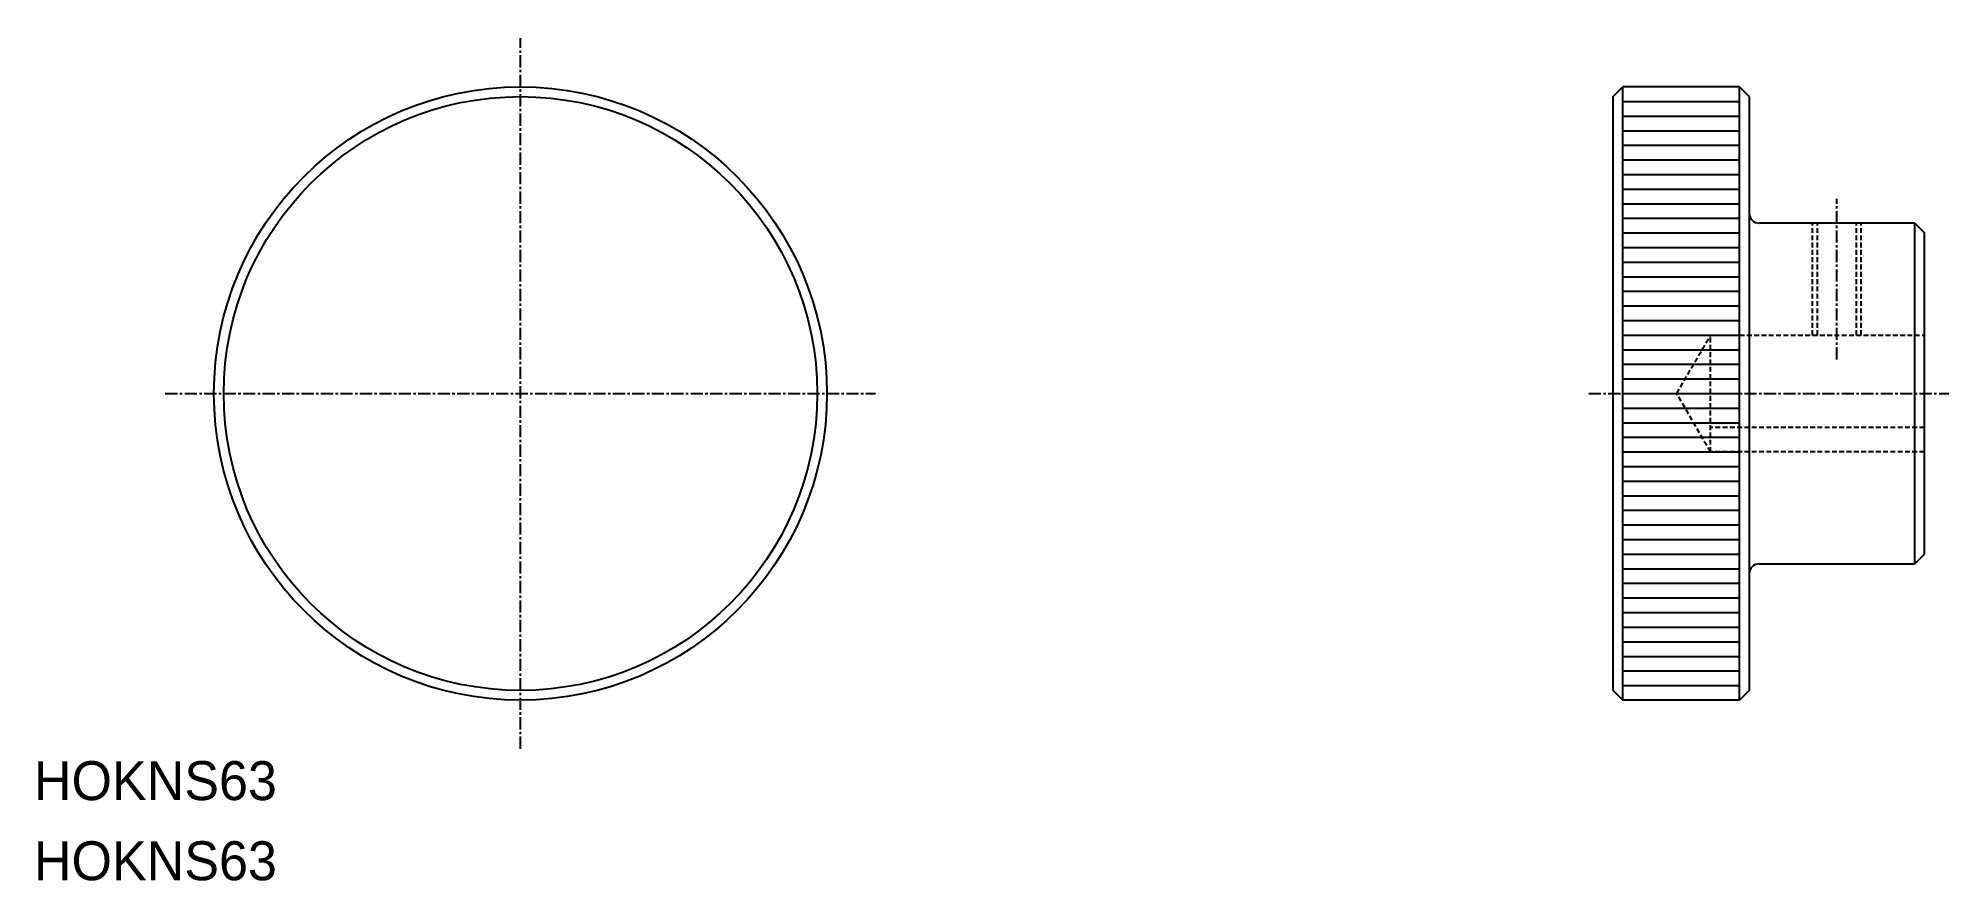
# Model space of a CAD drawing. Extents: x 0 to 197, y 0 to 86.
import ezdxf

# ---------------------------------------------------------------- set-up
doc = ezdxf.new("R2010")
doc.units = 0
doc.linetypes.add('CENTER', pattern=[2, 1.25, -0.25, 0.25, -0.25])
doc.linetypes.add('DASHED', pattern=[0.75, 0.5, -0.25])
doc.layers.get('0').update_dxf_attribs({"linetype": 'CONTINUOUS'})
doc.layers.add('CENTER', color=1, linetype='CENTER')

msp = doc.modelspace()

# ---------------------------------------------------------------- linework, layer by layer
at = {"color": 7, "linetype": 'CONTINUOUS'}
for p, q in [((162.3, 80.5), (163.3, 81.5)), ((163.3, 30), (163.3, 81.5)), ((175.3, 81.5), (163.3, 81.5)), ((175.3, 18.5), (175.3, 81.5)), ((176.3, 80.5), (175.3, 81.5)), ((162.3, 34), (162.3, 80.5)), ((163.3, 80), (175.3, 80)), ((176.3, 80.5), (176.3, 19.5)), ((163.3, 78.5), (175.3, 78.5)), ((163.3, 77), (175.3, 77)), ((163.3, 75.5), (175.3, 75.5)), ((163.3, 74), (175.3, 74)), ((163.3, 72.5), (175.3, 72.5)), ((163.3, 71), (175.3, 71)), ((163.3, 69.5), (175.3, 69.5)), ((163.3, 68), (175.3, 68)), ((193.3, 67.5), (177.3, 67.5)), ((193.3, 32.5), (193.3, 67.5)), ((193.3, 67.5), (194.3, 66.5)), ((163.3, 66.5), (175.3, 66.5)), ((163.3, 65), (175.3, 65)), ((194.3, 33.5), (194.3, 66.5)), ((163.3, 63.5), (175.3, 63.5)), ((163.3, 62), (175.3, 62)), ((163.3, 60.5), (175.3, 60.5)), ((163.3, 59), (175.3, 59)), ((163.3, 57.5), (175.3, 57.5)), ((163.3, 56), (175.3, 56)), ((163.3, 54.5), (175.3, 54.5)), ((163.3, 53), (175.3, 53)), ((163.3, 51.5), (175.3, 51.5)), ((163.3, 50), (175.3, 50)), ((163.3, 48.5), (175.3, 48.5)), ((163.3, 47), (175.3, 47)), ((163.3, 45.5), (175.3, 45.5)), ((163.3, 44), (175.3, 44)), ((163.3, 42.5), (175.3, 42.5)), ((163.3, 41), (175.3, 41)), ((163.3, 39.5), (175.3, 39.5)), ((163.3, 38), (175.3, 38)), ((163.3, 36.5), (175.3, 36.5)), ((162.3, 19.5), (162.3, 34)), ((163.3, 35), (175.3, 35)), ((163.3, 33.5), (175.3, 33.5)), ((193.3, 32.5), (194.3, 33.5)), ((163.3, 32), (175.3, 32)), ((177.3, 32.5), (193.3, 32.5)), ((162.3, 23), (162.3, 31)), ((163.3, 30.5), (175.3, 30.5)), ((163.3, 24), (163.3, 30)), ((163.3, 29), (175.3, 29)), ((163.3, 27.5), (175.3, 27.5)), ((163.3, 26), (175.3, 26)), ((163.3, 24.5), (175.3, 24.5)), ((163.3, 18.5), (163.3, 24)), ((163.3, 23), (175.3, 23)), ((163.3, 21.5), (175.3, 21.5)), ((163.3, 20), (175.3, 20)), ((162.3, 19.5), (163.3, 18.5)), ((175.3, 18.5), (163.3, 18.5)), ((176.3, 19.5), (175.3, 18.5))]:
    msp.add_line(p, q, dxfattribs=at)
at = {"color": 3, "linetype": 'DASHED'}
for p, q in [((182.8, 56), (182.8, 67.5)), ((183.3, 56), (183.3, 67.5)), ((187.3, 56), (187.3, 67.5)), ((187.8, 56), (187.8, 67.5)), ((168.84, 50), (172.3, 56)), ((172.3, 56), (194.3, 56)), ((172.3, 44), (172.3, 56)), ((172.3, 44), (168.84, 50)), ((194.3, 46.5), (172.3, 46.5)), ((194.3, 44), (172.3, 44))]:
    msp.add_line(p, q, dxfattribs=at)
at = {"color": 7, "linetype": 'CONTINUOUS'}
for radius in [31.5, 30.5]:
    msp.add_circle((50, 50), radius, dxfattribs=at)
for centre, start, end in [((177.3, 68.5), 180, 270), ((177.3, 31.5), 90, 180)]:
    msp.add_arc(centre, 1, start, end, dxfattribs=at)
at = {"layer": 'CENTER', "color": 1, "linetype": 'CENTER'}
for p, q in [((50, 13.5), (50, 86.5)), ((185.3, 53.5), (185.3, 70)), ((13.5, 50), (86.5, 50)), ((159.8, 50), (196.8, 50))]:
    msp.add_line(p, q, dxfattribs=at)

# ---------------------------------------------------------------- texts
at = {"color": 7, "linetype": 'CONTINUOUS'}
for p in [(0, 8.23), (0, 0)]:
    msp.add_text('HOKNS63', height=4, dxfattribs=at).set_placement(p)

doc.saveas('drawing.dxf')
